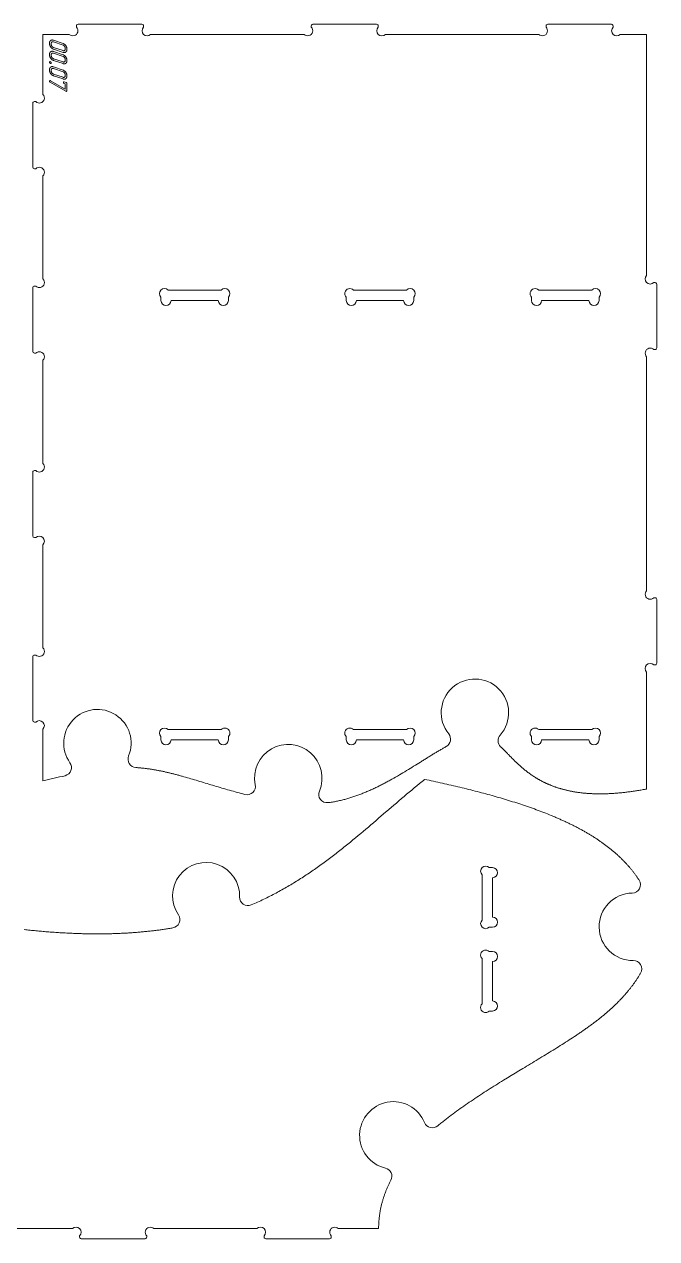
# Model space of a CAD drawing. Header units: millimetres. Extents: x 10 to 1344, y -734 to -10.
# Drawn here: x 387 to 764, y -734 to -10 of the extents above; entities that cross this region are included whole.
import ezdxf

# ---------------------------------------------------------------- set-up
doc = ezdxf.new("R2010")
doc.units = ezdxf.units.MM
doc.layers.add('Cut', color=7, linetype='Continuous', lineweight=0)
doc.layers.add('Mark', color=7, linetype='Continuous', lineweight=0)

msp = doc.modelspace()

# ---------------------------------------------------------------- linework, layer by layer
at = {"layer": 'Cut'}
for points in [[(398.354621, -16.177663), (414.11194, -16.177663, 1), (418.354581, -11.935022), (418.354581, -11.177673, -0.4142135624), (419.354579, -10.177675), (457.354503, -10.177675, -0.4142135624), (458.354501, -11.177673), (458.354501, -11.935022, 1), (462.597142, -16.177663), (554.11166, -16.177663, 1), (558.354301, -11.935022), (558.354301, -11.177673, -0.4142135624), (559.354299, -10.177675), (597.354223, -10.177675, -0.4142135624), (598.354221, -11.177673), (598.354221, -11.935022, 1), (602.596862, -16.177663), (694.11138, -16.177663, 1), (698.354021, -11.935022), (698.354021, -11.177673, -0.4142135624), (699.354019, -10.177675), (737.353943, -10.177675, -0.4142135624), (738.353941, -11.177673), (738.353941, -11.935022, 1), (742.596582, -16.177663), (758.353901, -16.177663), (758.353901, -159.934726, 1), (762.596542, -164.177367), (763.353891, -164.177367, -0.4142135624), (764.353889, -165.177365), (764.353889, -203.177289, -0.4142135624), (763.353891, -204.177287), (762.596542, -204.177287, 1), (758.353901, -208.419928), (758.353901, -347.93435, 1), (762.596542, -352.176991), (763.353891, -352.176991, -0.4142135624), (764.353889, -353.176989), (764.353889, -391.176913, -0.4142135624), (763.353891, -392.176911), (762.596542, -392.176911, 1), (758.353901, -396.419552), (758.353901, -466.176763), (757.666938, -466.305996), (756.983936, -466.432022), (756.304883, -466.55486), (755.629763, -466.674524), (754.958561, -466.791033), (754.291264, -466.904403), (753.627855, -467.01465), (752.968322, -467.121791), (752.312648, -467.225844), (751.660819, -467.326824), (751.012821, -467.42475), (750.368638, -467.519636), (749.728257, -467.611501), (749.091663, -467.700361), (748.45884, -467.786232), (747.829775, -467.869132), (747.204452, -467.949077), (746.582857, -468.026084), (745.964976, -468.100169), (745.350793, -468.171351), (744.740294, -468.239644), (744.133464, -468.305067), (743.530289, -468.367635), (742.930753, -468.427366), (742.334843, -468.484276), (741.742544, -468.538382), (741.15384, -468.589701), (740.568718, -468.63825), (739.987162, -468.684045), (739.409159, -468.727103), (738.834692, -468.767441), (738.263748, -468.805075), (737.696312, -468.840023), (737.132369, -468.872301), (736.571905, -468.901926), (736.014905, -468.928915), (735.461354, -468.953284), (734.911238, -468.97505), (734.364542, -468.994231), (733.821251, -469.010842), (733.28135, -469.0249), (732.744826, -469.036423), (732.211663, -469.045427), (731.681846, -469.051928), (731.155362, -469.055944), (730.632195, -469.057492), (730.11233, -469.056587), (729.595753, -469.053247), (729.08245, -469.047489), (728.572405, -469.039329), (728.065604, -469.028785), (727.562033, -469.015872), (727.061676, -469.000607), (726.564519, -468.983009), (726.070548, -468.963092), (725.579747, -468.940874), (725.092102, -468.916372), (724.607598, -468.889602), (724.126221, -468.860581), (723.647956, -468.829327), (723.172789, -468.795855), (722.700704, -468.760182), (722.231687, -468.722326), (721.765723, -468.682303), (721.302798, -468.640129), (720.842897, -468.595823), (720.386005, -468.549399), (719.932108, -468.500875), (719.481191, -468.450268), (719.033239, -468.397595), (718.588238, -468.342872), (718.146173, -468.286116), (717.70703, -468.227344), (717.270793, -468.166573), (716.837448, -468.103819), (716.40698, -468.039099), (715.979375, -467.97243), (715.554618, -467.903829), (715.132695, -467.833312), (714.71359, -467.760896), (714.297289, -467.686598), (713.883777, -467.610435), (713.473041, -467.532423), (713.065064, -467.45258), (712.659832, -467.370921), (712.257332, -467.287465), (711.857547, -467.202227), (711.460464, -467.115224), (711.066067, -467.026473), (710.674342, -466.935991), (710.285275, -466.843794), (709.898851, -466.7499), (709.515054, -466.654325), (709.133871, -466.557085), (708.755287, -466.458198), (708.379287, -466.357681), (708.005856, -466.25555), (707.634979, -466.151821), (707.266643, -466.046513), (706.900832, -465.93964), (706.537532, -465.831221), (706.176728, -465.721272), (705.818406, -465.609809), (705.46255, -465.49685), (705.109146, -465.382411), (704.75818, -465.266509), (704.409636, -465.149161), (704.063501, -465.030383), (703.719758, -464.910193), (703.378395, -464.788606), (703.039396, -464.66564), (702.702746, -464.541312), (702.36843, -464.415638), (702.036435, -464.288636), (701.706746, -464.160321), (701.379347, -464.03071), (701.054224, -463.899821), (700.731362, -463.76767), (700.410748, -463.634274), (700.092365, -463.49965), (699.7762, -463.363814), (699.462237, -463.226783), (699.150463, -463.088574), (698.840862, -462.949204), (698.53342, -462.808689), (698.228122, -462.667046), (697.924954, -462.524292), (697.6239, -462.380444), (697.324946, -462.235519), (697.028078, -462.089533), (696.73328, -461.942502), (696.440539, -461.794445), (696.149839, -461.645377), (695.861166, -461.495315), (695.574505, -461.344276), (695.289841, -461.192278), (695.007161, -461.039335), (694.726448, -460.885466), (694.447689, -460.730688), (694.170868, -460.575016), (693.895972, -460.418467), (693.622985, -460.261059), (693.351893, -460.102808), (693.082682, -459.943731), (692.815335, -459.783845), (692.54984, -459.623166), (692.024342, -459.299498), (691.506072, -458.97286), (690.994912, -458.643388), (690.490744, -458.311214), (689.993452, -457.976473), (689.502917, -457.6393), (689.019024, -457.299828), (688.541653, -456.958191), (688.070689, -456.614524), (687.606013, -456.26896), (687.147509, -455.921634), (686.695058, -455.57268), (686.248545, -455.222231), (685.80785, -454.870423), (685.372858, -454.517388), (684.943451, -454.163262), (684.519511, -453.808178), (684.100921, -453.45227), (683.687565, -453.095672), (683.279323, -452.738519), (682.87608, -452.380944), (682.477717, -452.023082), (682.084119, -451.665067), (681.695166, -451.307032), (681.310742, -450.949113), (680.93073, -450.591442), (680.555012, -450.234155), (680.183471, -449.877385), (679.81599, -449.521266), (679.452451, -449.165932), (679.092737, -448.811518), (678.736731, -448.458157), (678.384315, -448.105984), (678.035372, -447.755133), (677.689784, -447.405738), (677.347435, -447.057932), (677.008208, -446.711851), (676.671983, -446.367627), (676.338646, -446.025396), (676.008077, -445.685291), (675.680161, -445.347447), (675.354778, -445.011996), (675.031813, -444.679075), (674.711148, -444.348816), (674.392665, -444.021354), (674.076248, -443.696822), (673.761778, -443.375356), (673.449139, -443.057088), (673.138213, -442.742154), (672.828883, -442.430686), (672.521032, -442.12282), (672.214542, -441.81869), (671.909296, -441.518428), (671.605176, -441.222171), (671.302066, -440.930051, -0.4025699103), (671.016139, -434.007426, 2.1550007666), (640.325532, -433.323076, -0.4662695816), (638.85607, -440.840834), (638.407464, -441.090018), (637.956828, -441.342466), (637.504173, -441.598106), (637.049509, -441.856863), (636.592845, -442.118665), (636.134194, -442.383439), (635.673564, -442.651111), (635.210966, -442.921608), (634.746411, -443.194857), (634.279908, -443.470785), (633.811469, -443.749319), (633.341103, -444.030385), (632.868821, -444.313911), (632.394632, -444.599822), (631.918549, -444.888047), (631.440579, -445.178511), (630.960735, -445.471142), (630.479026, -445.765866), (629.995463, -446.06261), (629.510056, -446.361301), (629.022815, -446.661865), (628.533751, -446.964231), (628.042874, -447.268324), (627.550193, -447.57407), (627.055721, -447.881398), (626.559466, -448.190234), (626.06144, -448.500504), (625.561652, -448.812136), (625.060113, -449.125056), (624.556833, -449.439191), (624.051823, -449.754467), (623.545092, -450.070813), (622.526511, -450.706417), (621.501174, -451.345417), (620.469162, -451.987228), (619.430559, -452.631265), (618.385446, -453.276941), (617.333906, -453.923671), (616.276022, -454.57087), (615.211877, -455.217953), (614.141552, -455.864333), (613.065131, -456.509425), (611.982696, -457.152644), (610.89433, -457.793404), (609.800115, -458.431119), (608.700134, -459.065205), (607.594469, -459.695075), (606.483202, -460.320144), (605.366418, -460.939827), (604.805982, -461.247465), (604.244197, -461.553538), (603.681074, -461.85797), (603.116622, -462.160691), (602.550854, -462.461625), (601.983777, -462.760701), (601.415404, -463.057844), (600.845744, -463.352982), (600.274807, -463.646042), (599.702604, -463.93695), (599.129146, -464.225633), (598.554441, -464.512018), (597.978502, -464.796031), (597.401338, -465.0776), (596.822959, -465.356652), (596.243376, -465.633112), (595.6626, -465.906909), (595.080639, -466.177968), (594.497506, -466.446217), (593.913209, -466.711582), (593.32776, -466.973991), (592.741169, -467.233369), (592.153445, -467.489645), (591.5646, -467.742744), (590.974644, -467.992593), (590.383586, -468.239119), (589.791438, -468.48225), (589.198209, -468.721912), (588.603911, -468.958031), (588.008552, -469.190534), (587.412145, -469.419349), (586.814698, -469.644402), (586.216222, -469.86562), (585.616728, -470.08293), (585.016226, -470.296258), (584.414725, -470.505532), (583.812238, -470.710678), (583.208773, -470.911622), (582.604341, -471.108293), (581.998953, -471.300616), (581.392619, -471.488518), (580.785348, -471.671927), (580.177152, -471.850769), (579.568041, -472.02497), (578.958025, -472.194458), (578.347114, -472.35916), (577.735319, -472.519001), (577.12265, -472.67391), (576.509117, -472.823813), (575.894731, -472.968636), (575.279502, -473.108307), (574.66344, -473.242753), (574.046557, -473.371925), (573.428869, -473.495855), (572.810393, -473.614588), (572.191145, -473.728169), (571.571142, -473.836642), (570.9504, -473.940053), (570.328937, -474.038446), (569.706769, -474.131867), (569.083913, -474.220361), (568.460385, -474.303972, -0.5785805207), (563.205751, -467.408461, 1.3531055894), (524.968323, -463.57248, -0.5527447484), (518.82366, -469.398791), (517.665675, -469.099264), (516.510058, -468.795507), (515.356916, -468.487809), (514.206355, -468.176458), (513.058484, -467.861743), (511.913408, -467.543951), (510.771236, -467.223371), (509.632073, -466.900292), (508.496028, -466.575001), (507.363206, -466.247788), (506.233716, -465.918941), (505.107664, -465.588747), (503.985157, -465.257497), (502.866302, -464.925477), (501.751207, -464.592976), (500.639978, -464.260282), (499.532722, -463.927685), (498.429547, -463.595472), (497.330559, -463.263932), (496.235866, -462.933353), (495.145574, -462.604024), (494.059791, -462.276232), (492.978623, -461.950267), (491.902178, -461.626417), (490.830563, -461.304969), (489.763884, -460.986213), (488.702249, -460.670437), (487.645765, -460.357929), (486.594539, -460.048978), (485.548677, -459.743872), (484.508287, -459.442899), (483.473477, -459.146348), (482.444352, -458.854507), (481.42102, -458.567664), (480.91156, -458.426208), (480.403589, -458.286109), (479.897119, -458.147404), (479.392164, -458.010129), (478.888738, -457.87432), (478.386854, -457.740013), (477.886525, -457.607243), (477.387765, -457.476048), (476.890587, -457.346463), (476.395004, -457.218524), (475.90103, -457.092268), (475.408678, -456.967729), (474.917962, -456.844945), (474.428894, -456.723952), (473.94149, -456.604785), (473.45576, -456.48748), (472.97172, -456.372073), (472.489382, -456.258602), (472.008761, -456.147101), (471.529868, -456.037606), (471.052718, -455.930154), (470.577324, -455.824781), (470.103699, -455.721523), (469.631858, -455.620416), (469.161812, -455.521495), (468.693573, -455.424793), (468.227135, -455.330307), (467.762484, -455.238025), (467.299608, -455.147932), (466.838494, -455.060015), (466.379129, -454.974259), (465.921499, -454.890651), (465.465592, -454.809178), (465.011394, -454.729824), (464.558893, -454.652577), (464.108075, -454.577422), (463.658928, -454.504346), (463.211438, -454.433334), (462.765593, -454.364374), (462.321379, -454.29745), (461.878784, -454.23255), (461.437794, -454.16966), (460.998396, -454.108764), (460.560578, -454.049851), (460.124326, -453.992905), (459.689628, -453.937914), (459.25647, -453.884862), (458.824839, -453.833737), (458.394722, -453.784525), (457.966107, -453.737211), (457.53898, -453.691782), (457.113328, -453.648224), (456.689139, -453.606523), (456.266398, -453.566665), (455.845094, -453.528637), (455.425213, -453.492424), (455.006742, -453.458013), (454.589668, -453.42539), (454.173978, -453.394541), (453.759659, -453.365452, -0.512082975), (449.476085, -446.474381, 1.6935996304), (414.502826, -450.46712, -0.5322674037), (411.5765, -458.229033), (409.949966, -458.61422), (408.318697, -459.001127), (406.681318, -459.38829), (405.859906, -459.581511), (405.036452, -459.774248), (404.210782, -459.966318), (403.382725, -460.157537), (402.552108, -460.347725), (401.718761, -460.536696), (400.88251, -460.72427), (400.043185, -460.910262), (399.200612, -461.094491), (398.354621, -461.276772), (398.354621, -430.519483, 1), (394.11198, -426.276842), (393.354631, -426.276842, -0.4142135573), (392.354633, -425.276844), (392.354633, -387.27692, -0.4142135675), (393.354631, -386.276922), (394.11198, -386.276922, 1), (398.354621, -382.034281), (398.354621, -320.519703, 1), (394.11198, -316.277062), (393.354631, -316.277062, -0.4142135573), (392.354633, -315.277064), (392.354633, -277.27714, -0.4142135624), (393.354631, -276.277142), (394.11198, -276.277142, 1), (398.354621, -272.034501), (398.354621, -210.519923, 1), (394.11198, -206.277282), (393.354631, -206.277282, -0.4142135573), (392.354633, -205.277284), (392.354633, -167.27736, -0.4142135675), (393.354631, -166.277362), (394.11198, -166.277362, 1), (398.354621, -162.034721), (398.354621, -100.520143, 1), (394.11198, -96.277502), (393.354631, -96.277502, -0.4142135573), (392.354633, -95.277504), (392.354633, -57.27758, -0.4142135675), (393.354631, -56.277582), (394.11198, -56.277582, 1), (398.354621, -52.034941)], [(472.997121, -168.677358, 1), (468.75448, -172.919999), (468.75448, -174.877345, 1), (474.75448, -174.877345), (502.9544, -174.877345, 1), (508.9544, -174.877345), (508.9544, -172.919999, 1), (504.711759, -168.677358)], [(583.4969, -168.677358, 1), (579.254259, -172.919999), (579.254259, -174.877345, 1), (585.254259, -174.877345), (613.454179, -174.877345, 1), (619.454179, -174.877345), (619.454179, -172.919999, 1), (615.211538, -168.677358)], [(693.996679, -168.677358, 1), (689.754038, -172.919999), (689.754038, -174.877345, 1), (695.754038, -174.877345), (723.953958, -174.877345, 1), (729.953958, -174.877345), (729.953958, -172.919999, 1), (725.711317, -168.677358)], [(472.997121, -430.676834, 1), (468.75448, -434.919475), (468.75448, -436.876821, 1), (474.75448, -436.876821), (502.9544, -436.876821, 1), (508.9544, -436.876821), (508.9544, -434.919475, 1), (504.711759, -430.676834)], [(583.4969, -430.676834, 1), (579.254259, -434.919475), (579.254259, -436.876821, 1), (585.254259, -436.876821), (613.454179, -436.876821, 1), (619.454179, -436.876821), (619.454179, -434.919475, 1), (615.211538, -430.676834)], [(693.996679, -430.676834, 1), (689.754038, -434.919475), (689.754038, -436.876821, 1), (695.754038, -436.876821), (723.953958, -436.876821, 1), (729.953958, -436.876821), (729.953958, -434.919475, 1), (725.711317, -430.676834)], [(660.255701, -544.327925, 1), (664.498342, -548.570566), (666.455689, -548.570566, 1), (666.455689, -542.570566), (666.455689, -519.070637, 1), (666.455689, -513.070637), (664.498342, -513.070637, 1), (660.255701, -517.313278)], [(660.255701, -594.327825, 1), (664.498342, -598.570466), (666.455689, -598.570466, 1), (666.455689, -592.570466), (666.455689, -569.070537, 1), (666.455689, -563.070537), (664.498342, -563.070537, 1), (660.255701, -567.313178)]]:
    msp.add_lwpolyline(points, format="xyb", close=True, dxfattribs=at)
msp.add_lwpolyline([(387.244664, -550.035909), (388.120689, -550.125105), (388.994614, -550.213135), (389.866423, -550.299967), (390.736098, -550.385564), (391.603623, -550.469894), (392.468981, -550.55292), (393.332156, -550.63461), (394.19313, -550.714928), (395.051886, -550.793839), (395.908409, -550.87131), (396.762681, -550.947306), (397.614685, -551.021792), (398.464406, -551.094734), (399.311825, -551.166097), (400.156926, -551.235848), (400.999693, -551.30395), (401.840109, -551.370371), (402.678156, -551.435076), (403.513819, -551.498029), (404.34708, -551.559197), (405.177923, -551.618545), (406.006333, -551.676041), (406.832308, -551.731677), (407.655856, -551.785456), (408.476984, -551.837382), (409.295699, -551.88746), (410.112008, -551.935692), (410.925917, -551.982083), (411.737435, -552.026637), (412.546567, -552.069357), (413.353321, -552.110247), (414.157704, -552.149311), (414.959723, -552.186554), (415.759385, -552.221978), (416.556696, -552.255588), (417.351665, -552.287387), (418.144297, -552.317379), (418.934601, -552.345569), (419.722582, -552.37196), (420.508249, -552.396555), (421.291607, -552.41936), (422.072664, -552.440377), (422.851427, -552.45961), (423.627903, -552.477063), (424.4021, -552.492741), (425.174023, -552.506646), (425.94368, -552.518783), (426.711078, -552.529156), (427.476224, -552.537768), (428.239126, -552.544623), (428.999789, -552.549725), (429.758221, -552.553079), (430.51443, -552.554687), (431.268421, -552.554554), (432.020202, -552.552683), (432.769781, -552.549079), (433.517164, -552.543745), (434.262357, -552.536685), (435.005369, -552.527902), (435.746206, -552.517402), (436.484875, -552.505186), (437.221384, -552.491261), (437.955738, -552.475628), (438.687946, -552.458293), (439.418013, -552.439258), (440.145948, -552.418528), (440.871757, -552.396107), (441.595447, -552.371998), (442.317026, -552.346206), (443.036499, -552.318734), (443.753875, -552.289585), (444.46916, -552.258765), (445.182361, -552.226276), (445.893486, -552.192122), (446.60254, -552.156308), (447.309532, -552.118837), (448.014468, -552.079713), (448.717356, -552.03894), (449.418201, -551.996521), (450.117012, -551.952462), (450.813796, -551.906764), (451.508558, -551.859433), (452.201307, -551.810472), (452.892049, -551.759884), (453.580792, -551.707675), (454.267542, -551.653847), (454.952306, -551.598404), (455.635091, -551.541351), (456.315905, -551.482691), (456.994754, -551.422428), (457.671646, -551.360565), (458.346587, -551.297108), (459.019584, -551.232058), (459.690645, -551.165422), (460.359776, -551.097201), (461.026985, -551.0274), (461.692278, -550.956023), (462.355662, -550.883074), (463.017145, -550.808557), (463.676733, -550.732475), (464.334434, -550.654832), (464.990254, -550.575632), (465.644201, -550.494879), (466.296281, -550.412577), (466.946502, -550.328729), (467.59487, -550.24334), (468.241393, -550.156413), (468.886077, -550.067952), (469.52893, -549.977962), (470.169958, -549.886445), (470.809169, -549.793405), (471.446569, -549.698847), (472.082166, -549.602775), (472.715966, -549.505192), (473.347977, -549.406101), (473.978206, -549.305508), (474.606659, -549.203415), (475.233344, -549.099827), (475.858268, -548.994748, 0.5471947622), (479.149177, -541.242212, -1.3778995819), (515.647301, -530.560084, 0.5493187827), (522.628839, -535.302047), (523.579039, -534.888315), (524.525079, -534.470409), (525.467009, -534.048356), (526.404876, -533.62218), (527.338728, -533.191908), (528.268613, -532.757568), (529.194578, -532.319184), (530.116673, -531.876783), (531.034944, -531.430392), (531.94944, -530.980037), (532.860209, -530.525744), (533.767297, -530.067539), (534.670755, -529.605448), (535.570628, -529.139499), (536.466966, -528.669716), (537.359816, -528.196127), (538.249225, -527.718757), (539.135243, -527.237634), (540.017917, -526.752782), (540.897294, -526.264229), (541.773423, -525.772001), (542.646351, -525.276124), (543.516127, -524.776624), (544.382799, -524.273527), (545.246413, -523.76686), (546.107019, -523.256649), (546.964664, -522.742921), (547.819397, -522.225701), (548.671264, -521.705016), (549.520314, -521.180892), (550.366594, -520.653356), (551.210154, -520.122433), (552.05104, -519.58815), (552.8893, -519.050534), (553.724983, -518.509609), (554.558137, -517.965404), (555.388808, -517.417943), (556.217046, -516.867254), (557.042898, -516.313363), (557.866412, -515.756295), (558.687636, -515.196077), (559.506617, -514.632736), (560.323405, -514.066297), (561.138044, -513.496794), (561.950576, -512.924279), (562.76104, -512.348808), (563.569477, -511.770438), (564.375927, -511.189223), (565.180429, -510.605219), (565.983024, -510.018483), (566.783751, -509.429071), (567.582651, -508.837038), (568.379763, -508.24244), (569.175127, -507.645333), (569.968783, -507.045773), (570.760772, -506.443815), (571.551133, -505.839517), (572.339906, -505.232932), (573.127131, -504.624118), (573.912848, -504.013131), (574.697097, -503.400025), (575.479919, -502.784857), (576.261352, -502.167683), (577.041437, -501.548559), (577.820214, -500.92754), (578.597722, -500.304683), (579.374003, -499.680043), (580.149095, -499.053676), (581.695874, -497.795986), (583.23838, -496.532058), (584.776932, -495.26234), (586.311849, -493.987279), (587.843452, -492.707322), (589.37206, -491.422916), (590.897993, -490.134507), (592.421571, -488.842543), (593.943112, -487.547471), (595.462937, -486.249737), (596.981365, -484.949789), (598.498717, -483.648073), (601.531467, -481.041126), (604.563747, -478.432472), (607.598111, -475.825687), (609.116875, -474.524112), (610.637119, -473.224345), (612.159163, -471.926834), (613.683327, -470.632023), (615.20993, -469.340362), (616.739292, -468.052297), (618.271733, -466.768274), (619.807572, -465.48874), (621.34713, -464.214143), (622.890725, -462.94493), (624.438677, -461.681547), (625.214387, -461.052181), (625.991307, -460.424441), (627.315925, -460.703037), (628.639647, -460.983547), (629.962369, -461.265998), (631.283986, -461.550421), (632.604396, -461.836844), (633.923495, -462.125295), (635.24118, -462.415803), (636.557347, -462.708397), (637.871893, -463.003105), (639.184714, -463.299955), (640.495707, -463.598978), (641.804769, -463.9002), (643.111796, -464.203652), (644.416684, -464.509361), (645.71933, -464.817356), (647.019632, -465.127666), (648.317484, -465.44032), (649.612785, -465.755346), (650.90543, -466.072772), (652.195316, -466.392628), (653.482339, -466.714942), (654.766396, -467.039743), (656.047385, -467.367059), (657.3252, -467.696919), (658.599739, -468.029352), (659.870898, -468.364387), (661.138575, -468.702051), (662.402664, -469.042374), (663.663064, -469.385384), (664.91967, -469.73111), (666.17238, -470.079581), (667.421089, -470.430825), (668.665694, -470.784871), (669.906093, -471.141747), (671.14218, -471.501483), (672.373853, -471.864107), (673.601009, -472.229647), (674.823544, -472.598132), (676.041355, -472.969591), (677.254337, -473.344052), (678.462389, -473.721545), (679.665405, -474.102097), (680.863284, -474.485738), (682.055921, -474.872495), (683.243213, -475.262399), (684.425056, -475.655477), (685.601347, -476.051757), (686.771983, -476.45127), (687.93686, -476.854043), (689.095875, -477.260104), (690.248924, -477.669484), (691.395904, -478.082209), (692.536712, -478.49831), (693.671243, -478.917814), (694.799395, -479.34075), (695.921064, -479.767147), (697.036147, -480.197034), (698.14454, -480.630439), (699.246139, -481.067391), (700.340842, -481.507918), (701.428545, -481.952049), (701.969739, -482.175475), (702.509145, -482.399813), (703.046748, -482.625066), (703.582537, -482.851238), (704.116498, -483.078333), (704.648619, -483.306354), (705.178886, -483.535304), (705.707287, -483.765188), (706.233808, -483.996009), (706.758437, -484.22777), (707.281161, -484.460475), (707.801967, -484.694127), (708.320842, -484.928731), (708.837773, -485.16429), (709.352747, -485.400806), (709.865751, -485.638285), (710.376772, -485.876729), (710.885798, -486.116143), (711.392815, -486.356529), (711.89781, -486.597891), (712.400771, -486.840233), (712.901685, -487.083558), (713.400538, -487.327871), (713.897318, -487.573174), (714.392012, -487.819471), (714.884606, -488.066766), (715.375089, -488.315062), (715.863446, -488.564363), (716.349665, -488.814672), (716.833734, -489.065994), (717.315639, -489.318331), (717.795367, -489.571688), (718.272906, -489.826067), (718.748242, -490.081472), (719.221362, -490.337908), (719.692254, -490.595377), (720.160904, -490.853883), (720.627301, -491.11343), (721.09143, -491.374021), (721.553278, -491.63566), (722.012834, -491.898351), (722.470084, -492.162096), (722.925015, -492.4269), (723.377614, -492.692767), (723.827868, -492.959699), (724.275764, -493.2277), (724.72129, -493.496774), (725.164432, -493.766925), (725.605177, -494.038156), (726.043514, -494.31047), (726.479435, -494.583865), (726.912937, -494.858335), (727.344016, -495.133876), (727.772668, -495.410483), (728.19889, -495.68815), (728.622677, -495.966872), (729.044027, -496.246645), (729.462934, -496.527462), (729.879396, -496.80932), (730.293409, -497.092213), (730.704969, -497.376136), (731.114072, -497.661083), (731.520715, -497.947051), (731.924893, -498.234033), (732.326603, -498.522024), (732.725842, -498.81102), (733.122605, -499.101016), (733.516888, -499.392006), (733.908689, -499.683985), (734.298003, -499.976948), (734.684827, -500.27089), (735.069156, -500.565807), (735.450987, -500.861692), (735.830316, -501.158541), (736.20714, -501.456349), (736.581455, -501.75511), (736.953257, -502.05482), (737.322541, -502.355474), (737.689306, -502.657066), (738.053546, -502.959591), (738.415258, -503.263045), (738.774438, -503.567422), (739.131083, -503.872716), (739.485189, -504.178924), (739.836751, -504.48604), (740.185767, -504.794058), (740.532232, -505.102975), (740.876143, -505.412784), (741.217496, -505.72348), (741.556287, -506.035059), (741.892513, -506.347516), (742.226169, -506.660844), (742.557253, -506.97504), (742.885759, -507.290098), (743.211685, -507.606014), (743.535027, -507.922781), (743.855781, -508.240395), (744.173943, -508.558851), (744.48951, -508.878144), (744.802477, -509.198268), (745.112841, -509.519219), (745.420599, -509.840991), (745.725746, -510.16358), (746.028278, -510.48698), (746.328193, -510.811187), (746.625486, -511.136194), (746.920153, -511.461998), (747.212191, -511.788592), (747.501596, -512.115973), (747.788365, -512.444134), (748.072493, -512.773071), (748.353976, -513.102779), (748.632812, -513.433252), (748.908995, -513.764486), (749.182524, -514.096475), (749.453393, -514.429214), (749.721599, -514.762699), (749.987138, -515.096924), (750.250006, -515.431884), (750.510201, -515.767574), (750.767717, -516.103988), (751.022552, -516.441123), (751.274701, -516.778972), (751.524161, -517.117531), (751.770927, -517.456795), (752.014997, -517.796758), (752.256367, -518.137415), (752.495032, -518.478762), (752.730989, -518.820793), (752.964235, -519.163503), (753.194765, -519.506887), (753.422575, -519.85094), (753.647663, -520.195657), (753.870024, -520.541034, -0.5863961315), (749.748073, -528.233265, 0.9971620588), (750.363894, -568.428305, -0.580987691), (754.760349, -575.921045), (754.550766, -576.282844), (754.338306, -576.644554), (754.122967, -577.006173), (753.904746, -577.367694), (753.683639, -577.729115), (753.459644, -578.090431), (753.232757, -578.451638), (753.002975, -578.812732), (752.770296, -579.173709), (752.534716, -579.534564), (752.296233, -579.895293), (752.054842, -580.255892), (751.810541, -580.616358), (751.563328, -580.976685), (751.313198, -581.33687), (751.060149, -581.696909), (750.804178, -582.056797), (750.545282, -582.41653), (750.283457, -582.776104), (750.018701, -583.135515), (749.75101, -583.494759), (749.480382, -583.853831), (749.206812, -584.212728), (748.9303, -584.571444), (748.65084, -584.929978), (748.368431, -585.288322), (748.083068, -585.646475), (747.79475, -586.004431), (747.503473, -586.362187), (747.209233, -586.719738), (746.912028, -587.07708), (746.611855, -587.434209), (746.308711, -587.791121), (746.002592, -588.147812), (745.693495, -588.504276), (745.381418, -588.860512), (745.066358, -589.216513), (744.748311, -589.572276), (744.427274, -589.927798), (744.103244, -590.283073), (743.776218, -590.638097), (743.446193, -590.992867), (743.113166, -591.347377), (742.777135, -591.701625), (742.438094, -592.055606), (742.096043, -592.409316), (741.750977, -592.76275), (741.402894, -593.115904), (741.051791, -593.468775), (740.697664, -593.821357), (740.34051, -594.173648), (739.980327, -594.525642), (739.617111, -594.877336), (739.250859, -595.228725), (738.881568, -595.579806), (738.509235, -595.930573), (738.133858, -596.281024), (737.755432, -596.631153), (737.373955, -596.980957), (736.989424, -597.330431), (736.601835, -597.679572), (736.211186, -598.028375), (735.817474, -598.376836), (735.420695, -598.72495), (735.020847, -599.072714), (734.617926, -599.420124), (734.21193, -599.767175), (733.802874, -600.113871), (733.390785, -600.460217), (732.975691, -600.806222), (732.55762, -601.151892), (732.136599, -601.497235), (731.712656, -601.842257), (731.285819, -602.186967), (730.856116, -602.53137), (730.423574, -602.875476), (729.988221, -603.21929), (729.550085, -603.562819), (729.109193, -603.906072), (728.665574, -604.249055), (728.219255, -604.591775), (727.770264, -604.93424), (727.318629, -605.276457), (726.864377, -605.618432), (726.407536, -605.960174), (725.948134, -606.301689), (725.486198, -606.642985), (725.021757, -606.984069), (724.554838, -607.324947), (724.085469, -607.665628), (723.613677, -608.006118), (723.139491, -608.346425), (722.662938, -608.686556), (722.184046, -609.026517), (721.702842, -609.366317), (721.219355, -609.705962), (720.733612, -610.045459), (720.24564, -610.384816), (719.755469, -610.724041), (719.263124, -611.063139), (718.768635, -611.402119), (718.272029, -611.740987), (717.773333, -612.079751), (717.272576, -612.418418), (716.769784, -612.756995), (716.264987, -613.095489), (715.249484, -613.772258), (714.226291, -614.448783), (713.195627, -615.125122), (712.157716, -615.801331), (711.112779, -616.477468), (710.061039, -617.153591), (709.002717, -617.829758), (707.938036, -618.506026), (706.867217, -619.182453), (705.790482, -619.859096), (704.708054, -620.536012), (703.620154, -621.21326), (702.527005, -621.890897), (701.428828, -622.568981), (700.325845, -623.247568), (699.218279, -623.926717), (698.106351, -624.606486), (696.990283, -625.286931), (695.870298, -625.968111), (694.746617, -626.650083), (693.619463, -627.332904), (692.489057, -628.016632), (691.355621, -628.701325), (690.219377, -629.38704), (689.080548, -630.073835), (687.939356, -630.761768), (686.796022, -631.450895), (685.650768, -632.141275), (684.503816, -632.832965), (682.205708, -634.220506), (679.903473, -635.613979), (677.598888, -637.013843), (675.293727, -638.42056), (672.989768, -639.834589), (671.838795, -640.544491), (670.688787, -641.256393), (669.539968, -641.970354), (668.392558, -642.686431), (667.246782, -643.404681), (666.102859, -644.125164), (664.961013, -644.847934), (663.821465, -645.573052), (662.684438, -646.300573), (661.550153, -647.030556), (660.418832, -647.763058), (659.290697, -648.498137), (658.165971, -649.23585), (657.044875, -649.976255), (655.927631, -650.719409), (654.814461, -651.465371), (653.705588, -652.214197), (652.601233, -652.965945), (651.501618, -653.720673), (650.406966, -654.478438), (649.317497, -655.239299), (648.233436, -656.003311), (647.155002, -656.770534), (646.082418, -657.541024), (645.015907, -658.31484), (643.95569, -659.092038), (642.90199, -659.872676), (641.855027, -660.656813), (640.815025, -661.444505), (640.297703, -661.839702), (639.782205, -662.23581), (639.268558, -662.632835), (638.756789, -663.030785), (638.246927, -663.429668), (637.739, -663.829489), (637.233034, -664.230257), (636.729059, -664.631979), (636.2271, -665.034661), (635.727187, -665.438312), (635.229348, -665.842937), (634.733609, -666.248545), (634.239998, -666.655143), (633.748544, -667.062738, -0.5072606851), (625.920158, -665.107171, 1.6366632639), (602.608863, -692.238457, -0.4886651713), (605.867316, -699.423471), (605.650966, -699.838989), (605.437524, -700.255565), (605.227005, -700.673202), (605.019426, -701.091904), (604.814803, -701.511676), (604.613152, -701.932521), (604.414488, -702.354444), (604.218828, -702.777449), (604.026187, -703.201539), (603.836582, -703.62672), (603.650028, -704.052995), (603.466542, -704.480369), (603.28614, -704.908845), (603.108837, -705.338428), (602.93465, -705.769121), (602.763594, -706.20093), (602.595685, -706.633858), (602.43094, -707.067909), (602.269374, -707.503087), (602.111004, -707.939397), (601.955845, -708.376843), (601.803914, -708.815429), (601.655225, -709.255159), (601.509796, -709.696036), (601.367642, -710.138066), (601.22878, -710.581253), (601.093225, -711.0256), (600.960993, -711.471112), (600.8321, -711.917793), (600.706562, -712.365647), (600.584395, -712.814677), (600.465616, -713.26489), (600.35024, -713.716287), (600.238282, -714.168875), (600.12976, -714.622656), (600.024689, -715.077634), (599.923085, -715.533815), (599.824964, -715.991202), (599.730342, -716.4498), (599.639234, -716.909612), (599.551658, -717.370642), (599.467629, -717.832895), (599.387162, -718.296375), (599.310275, -718.761086), (599.236982, -719.227033), (599.1673, -719.694218), (599.101245, -720.162647), (599.038833, -720.632324), (598.980079, -721.103252), (598.925, -721.575437), (598.873612, -722.048881), (598.825931, -722.52359), (598.781972, -722.999566), (598.741752, -723.476816), (598.705287, -723.955342), (598.672592, -724.435148), (598.643684, -724.91624), (598.618578, -725.398621), (598.597291, -725.882294), (598.579839, -726.367266), (598.566237, -726.853538), (598.556501, -727.341117), (598.550648, -727.830005), (598.548694, -728.320207), (574.498522, -728.320207, 1), (570.255881, -732.562848), (570.255881, -733.320197, -0.4142135624), (569.255883, -734.320195), (531.255959, -734.320195, -0.4142135624), (530.255961, -733.320197), (530.255961, -732.562848, 1), (526.01332, -728.320207), (464.498742, -728.320207, 1), (460.256101, -732.562848), (460.256101, -733.320197, -0.4142135624), (459.256103, -734.320195), (421.256179, -734.320195, -0.4142135624), (420.256181, -733.320197), (420.256181, -732.562848, 1), (416.01354, -728.320207), (354.498962, -728.320207, 1)], format="xyb", dxfattribs=at)
at = {"layer": 'Mark'}
for points in [[(404.640323, -24.968716), (410.354597, -26.910677), (410.472125, -26.947996), (410.587461, -26.979319), (410.700604, -27.004645), (410.811554, -27.023975), (410.920312, -27.037308), (411.026878, -27.044644), (411.131251, -27.045983), (411.233432, -27.041326), (411.33342, -27.030672), (411.431216, -27.014022), (411.526819, -26.991375), (411.62023, -26.962731), (411.711449, -26.92809), (411.800475, -26.887453), (411.887308, -26.840819), (411.971949, -26.788188), (412.052883, -26.730564), (412.128595, -26.668951), (412.199086, -26.603348), (412.264356, -26.533756), (412.324403, -26.460174), (412.37923, -26.382603), (412.428834, -26.301042), (412.473217, -26.215491), (412.512379, -26.125951), (412.546319, -26.032422), (412.575038, -25.934903), (412.598535, -25.833395), (412.61681, -25.727897), (412.629864, -25.618409), (412.637696, -25.504932), (412.640307, -25.387466), (412.640307, -24.673181), (412.63769, -24.555123), (412.62984, -24.437444), (412.616757, -24.320144), (412.59844, -24.203222), (412.574891, -24.086679), (412.546107, -23.970516), (412.512091, -23.854731), (412.472841, -23.739324), (412.428358, -23.624297), (412.378641, -23.509649), (412.323691, -23.395379), (412.263508, -23.281488), (412.198092, -23.167977), (412.127442, -23.054844), (412.051559, -22.942089), (411.970442, -22.829714), (411.885631, -22.719778), (411.798662, -22.614341), (411.709536, -22.513405), (411.618253, -22.416967), (411.524812, -22.32503), (411.429215, -22.237591), (411.33146, -22.154653), (411.231549, -22.076214), (411.12948, -22.002275), (411.025254, -21.932835), (410.918871, -21.867895), (410.81033, -21.807454), (410.699633, -21.751513), (410.586778, -21.700072), (410.471766, -21.65313), (410.354597, -21.610687), (404.640323, -19.668727), (404.522888, -19.631434), (404.407637, -19.600107), (404.294568, -19.574746), (404.183683, -19.555352), (404.074982, -19.541924), (403.968463, -19.534461), (403.864128, -19.532965), (403.761977, -19.537435), (403.662008, -19.547872), (403.564223, -19.564274), (403.468621, -19.586643), (403.375203, -19.614978), (403.283968, -19.649279), (403.194916, -19.689546), (403.108047, -19.73578), (403.023362, -19.787979), (402.942381, -19.845141), (402.866624, -19.906262), (402.796092, -19.971342), (402.730784, -20.040382), (402.670702, -20.11338), (402.615843, -20.190337), (402.56621, -20.271253), (402.5218, -20.356128), (402.482616, -20.444962), (402.448656, -20.537755), (402.419921, -20.634507), (402.39641, -20.735218), (402.378124, -20.839888), (402.365062, -20.948518), (402.357226, -21.061106), (402.354613, -21.177653), (402.354613, -21.891937), (402.35722, -22.011442), (402.365039, -22.130478), (402.378071, -22.249045), (402.396316, -22.367142), (402.419774, -22.484769), (402.448444, -22.601927), (402.482328, -22.718615), (402.521424, -22.834834), (402.565733, -22.950583), (402.615255, -23.065863), (402.669989, -23.180673), (402.729937, -23.295014), (402.795097, -23.408885), (402.86547, -23.522286), (402.941056, -23.635218), (403.021855, -23.747681), (403.10637, -23.857664), (403.193103, -23.963158), (403.282055, -24.064163), (403.373225, -24.160679), (403.466614, -24.252706), (403.562222, -24.340243), (403.660048, -24.423291), (403.760093, -24.501851), (403.862357, -24.575921), (403.966839, -24.645502), (404.07354, -24.710594), (404.182459, -24.771197), (404.293597, -24.82731), (404.406954, -24.878935), (404.522529, -24.92607)], [(404.640323, -23.961576), (410.354597, -25.903536), (410.420256, -25.924362), (410.484725, -25.941807), (410.548005, -25.95587), (410.610097, -25.966552), (410.671, -25.973853), (410.730713, -25.977772), (410.789238, -25.97831), (410.846575, -25.975467), (410.902722, -25.969242), (410.95768, -25.959636), (411.01145, -25.946649), (411.06403, -25.93028), (411.115422, -25.91053), (411.165625, -25.887398), (411.214639, -25.860886), (411.262464, -25.830992), (411.308218, -25.798321), (411.351021, -25.763478), (411.390872, -25.726463), (411.427771, -25.687277), (411.461718, -25.645918), (411.492713, -25.602387), (411.520756, -25.556685), (411.545848, -25.50881), (411.567987, -25.458764), (411.587175, -25.406545), (411.60341, -25.352155), (411.616694, -25.295592), (411.627025, -25.236858), (411.634405, -25.175951), (411.638833, -25.112873), (411.640309, -25.047623), (411.640309, -24.333338), (411.638828, -24.268334), (411.634386, -24.203428), (411.626982, -24.138619), (411.616617, -24.073908), (411.60329, -24.009295), (411.587002, -23.944779), (411.567752, -23.880361), (411.545541, -23.81604), (411.520368, -23.751817), (411.492234, -23.687692), (411.461138, -23.623665), (411.42708, -23.559735), (411.390062, -23.495903), (411.350081, -23.432168), (411.307139, -23.368531), (411.261236, -23.304992), (411.213272, -23.242786), (411.164147, -23.183147), (411.113863, -23.126076), (411.062419, -23.071573), (411.009814, -23.019638), (410.956049, -22.970271), (410.901124, -22.923471), (410.84504, -22.87924), (410.787795, -22.837576), (410.729389, -22.79848), (410.669824, -22.761952), (410.609099, -22.727991), (410.547214, -22.696599), (410.484168, -22.667774), (410.419963, -22.641517), (410.354597, -22.617828), (404.640323, -20.675868), (404.574691, -20.655043), (404.510246, -20.637574), (404.446987, -20.62346), (404.384914, -20.612702), (404.324027, -20.605299), (404.264327, -20.601253), (404.205813, -20.600561), (404.148485, -20.603226), (404.092344, -20.609246), (404.037388, -20.618621), (403.983619, -20.631353), (403.931037, -20.64744), (403.87964, -20.666882), (403.82943, -20.68968), (403.780406, -20.715834), (403.732568, -20.745343), (403.6868, -20.777597), (403.643984, -20.811986), (403.604122, -20.848508), (403.567212, -20.887164), (403.533255, -20.927955), (403.502251, -20.970879), (403.474199, -21.015937), (403.4491, -21.06313), (403.426955, -21.112456), (403.407761, -21.163917), (403.391521, -21.217512), (403.378234, -21.27324), (403.367899, -21.331103), (403.360517, -21.3911), (403.356088, -21.453231), (403.354611, -21.517496), (403.354611, -22.23178), (403.356083, -22.298298), (403.360498, -22.364621), (403.367856, -22.430749), (403.378157, -22.496682), (403.391401, -22.562421), (403.407589, -22.627964), (403.42672, -22.693313), (403.448794, -22.758467), (403.473811, -22.823426), (403.501771, -22.88819), (403.532675, -22.952759), (403.566521, -23.017133), (403.603311, -23.081313), (403.643045, -23.145297), (403.685721, -23.209087), (403.73134, -23.272682), (403.779039, -23.334902), (403.827953, -23.394566), (403.878081, -23.451676), (403.929425, -23.50623), (403.981984, -23.558229), (404.035758, -23.607673), (404.090747, -23.654561), (404.146951, -23.698895), (404.204369, -23.740673), (404.263003, -23.779896), (404.322852, -23.816564), (404.383916, -23.850677), (404.446196, -23.882234), (404.50969, -23.911237), (404.574399, -23.937684)], [(404.640323, -31.690132), (410.354597, -33.632092), (410.472125, -33.669412), (410.587461, -33.700734), (410.700604, -33.726061), (410.811554, -33.74539), (410.920312, -33.758723), (411.026878, -33.766059), (411.131251, -33.767399), (411.233432, -33.762741), (411.33342, -33.752088), (411.431216, -33.735437), (411.526819, -33.71279), (411.62023, -33.684146), (411.711449, -33.649505), (411.800475, -33.608868), (411.887308, -33.562234), (411.971949, -33.509603), (412.052883, -33.45198), (412.128595, -33.390366), (412.199086, -33.324763), (412.264356, -33.255171), (412.324403, -33.181589), (412.37923, -33.104018), (412.428834, -33.022457), (412.473217, -32.936906), (412.512379, -32.847367), (412.546319, -32.753837), (412.575038, -32.656318), (412.598535, -32.55481), (412.61681, -32.449312), (412.629864, -32.339824), (412.637696, -32.226347), (412.640307, -32.108881), (412.640307, -31.394596), (412.63769, -31.276538), (412.62984, -31.158859), (412.616757, -31.041559), (412.59844, -30.924637), (412.574891, -30.808094), (412.546107, -30.691931), (412.512091, -30.576146), (412.472841, -30.46074), (412.428358, -30.345712), (412.378641, -30.231064), (412.323691, -30.116794), (412.263508, -30.002904), (412.198092, -29.889392), (412.127442, -29.776259), (412.051559, -29.663504), (411.970442, -29.551129), (411.885631, -29.441193), (411.798662, -29.335757), (411.709536, -29.23482), (411.618253, -29.138382), (411.524812, -29.046445), (411.429215, -28.959007), (411.33146, -28.876068), (411.231549, -28.797629), (411.12948, -28.72369), (411.025254, -28.65425), (410.918871, -28.58931), (410.81033, -28.528869), (410.699633, -28.472928), (410.586778, -28.421487), (410.471766, -28.374545), (410.354597, -28.332103), (404.640323, -26.390142), (404.522888, -26.352849), (404.407637, -26.321522), (404.294568, -26.296162), (404.183683, -26.276767), (404.074982, -26.263339), (403.968463, -26.255876), (403.864128, -26.25438), (403.761977, -26.258851), (403.662008, -26.269287), (403.564223, -26.285689), (403.468621, -26.308058), (403.375203, -26.336393), (403.283968, -26.370694), (403.194916, -26.410961), (403.108047, -26.457195), (403.023362, -26.509394), (402.942381, -26.566556), (402.866624, -26.627677), (402.796092, -26.692758), (402.730784, -26.761797), (402.670702, -26.834795), (402.615843, -26.911752), (402.56621, -26.992668), (402.5218, -27.077543), (402.482616, -27.166377), (402.448656, -27.25917), (402.419921, -27.355922), (402.39641, -27.456634), (402.378124, -27.561304), (402.365062, -27.669933), (402.357226, -27.782521), (402.354613, -27.899068), (402.354613, -28.613352), (402.35722, -28.732858), (402.365039, -28.851894), (402.378071, -28.97046), (402.396316, -29.088557), (402.419774, -29.206184), (402.448444, -29.323342), (402.482328, -29.44003), (402.521424, -29.556249), (402.565733, -29.671998), (402.615255, -29.787278), (402.669989, -29.902088), (402.729937, -30.016429), (402.795097, -30.1303), (402.86547, -30.243702), (402.941056, -30.356634), (403.021855, -30.469096), (403.10637, -30.579079), (403.193103, -30.684573), (403.282055, -30.785578), (403.373225, -30.882094), (403.466614, -30.974121), (403.562222, -31.061658), (403.660048, -31.144707), (403.760093, -31.223266), (403.862357, -31.297336), (403.966839, -31.366917), (404.07354, -31.432009), (404.182459, -31.492612), (404.293597, -31.548725), (404.406954, -31.60035), (404.522529, -31.647485)], [(404.640323, -30.682991), (410.354597, -32.624951), (410.420256, -32.645777), (410.484725, -32.663222), (410.548005, -32.677285), (410.610097, -32.687967), (410.671, -32.695268), (410.730713, -32.699187), (410.789238, -32.699725), (410.846575, -32.696882), (410.902722, -32.690657), (410.95768, -32.681051), (411.01145, -32.668064), (411.06403, -32.651695), (411.115422, -32.631945), (411.165625, -32.608813), (411.214639, -32.582301), (411.262464, -32.552407), (411.308218, -32.519736), (411.351021, -32.484893), (411.390872, -32.447878), (411.427771, -32.408692), (411.461718, -32.367333), (411.492713, -32.323803), (411.520756, -32.2781), (411.545848, -32.230225), (411.567987, -32.180179), (411.587175, -32.12796), (411.60341, -32.07357), (411.616694, -32.017007), (411.627025, -31.958273), (411.634405, -31.897366), (411.638833, -31.834288), (411.640309, -31.769038), (411.640309, -31.054753), (411.638828, -30.989749), (411.634386, -30.924843), (411.626982, -30.860034), (411.616617, -30.795323), (411.60329, -30.73071), (411.587002, -30.666194), (411.567752, -30.601776), (411.545541, -30.537455), (411.520368, -30.473233), (411.492234, -30.409107), (411.461138, -30.34508), (411.42708, -30.28115), (411.390062, -30.217318), (411.350081, -30.153583), (411.307139, -30.089946), (411.261236, -30.026407), (411.213272, -29.964201), (411.164147, -29.904562), (411.113863, -29.847491), (411.062419, -29.792988), (411.009814, -29.741053), (410.956049, -29.691686), (410.901124, -29.644886), (410.84504, -29.600655), (410.787795, -29.558991), (410.729389, -29.519895), (410.669824, -29.483367), (410.609099, -29.449406), (410.547214, -29.418014), (410.484168, -29.389189), (410.419963, -29.362932), (410.354597, -29.339243), (404.640323, -27.397283), (404.574691, -27.376458), (404.510246, -27.358989), (404.446987, -27.344875), (404.384914, -27.334117), (404.324027, -27.326715), (404.264327, -27.322668), (404.205813, -27.321976), (404.148485, -27.324641), (404.092344, -27.330661), (404.037388, -27.340037), (403.983619, -27.352768), (403.931037, -27.368855), (403.87964, -27.388297), (403.82943, -27.411095), (403.780406, -27.437249), (403.732568, -27.466758), (403.6868, -27.499013), (403.643984, -27.533401), (403.604122, -27.569923), (403.567212, -27.608579), (403.533255, -27.64937), (403.502251, -27.692294), (403.474199, -27.737352), (403.4491, -27.784545), (403.426955, -27.833872), (403.407761, -27.885332), (403.391521, -27.938927), (403.378234, -27.994656), (403.367899, -28.052518), (403.360517, -28.112515), (403.356088, -28.174646), (403.354611, -28.238911), (403.354611, -28.953195), (403.356083, -29.019713), (403.360498, -29.086036), (403.367856, -29.152164), (403.378157, -29.218097), (403.391401, -29.283836), (403.407589, -29.349379), (403.42672, -29.414728), (403.448794, -29.479882), (403.473811, -29.544841), (403.501771, -29.609605), (403.532675, -29.674174), (403.566521, -29.738548), (403.603311, -29.802728), (403.643045, -29.866712), (403.685721, -29.930502), (403.73134, -29.994097), (403.779039, -30.056317), (403.827953, -30.115981), (403.878081, -30.173091), (403.929425, -30.227645), (403.981984, -30.279644), (404.035758, -30.329088), (404.090747, -30.375976), (404.146951, -30.42031), (404.204369, -30.462088), (404.263003, -30.501311), (404.322852, -30.537979), (404.383916, -30.572092), (404.446196, -30.603649), (404.50969, -30.632652), (404.574399, -30.659099)], [(403.354611, -33.174615), (403.352658, -33.113405), (403.346799, -33.054774), (403.337033, -32.998722), (403.323361, -32.945249), (403.305783, -32.894355), (403.284299, -32.846041), (403.258908, -32.800306), (403.229612, -32.75715), (403.196408, -32.716573), (403.159299, -32.678575), (403.118284, -32.643156), (403.073362, -32.610317), (403.024534, -32.580056), (402.9718, -32.552375), (402.915159, -32.527273), (402.854612, -32.504751), (402.794066, -32.48612), (402.737425, -32.472725), (402.684691, -32.464563), (402.635863, -32.461635), (402.590941, -32.463942), (402.549925, -32.471483), (402.512816, -32.484258), (402.479613, -32.502267), (402.450316, -32.525511), (402.424926, -32.553988), (402.403441, -32.5877), (402.385863, -32.626646), (402.372191, -32.670826), (402.362426, -32.720241), (402.356566, -32.774889), (402.354613, -32.834772), (402.356566, -32.896848), (402.362426, -32.956289), (402.372191, -33.013097), (402.385863, -33.06727), (402.403441, -33.11881), (402.424926, -33.167715), (402.450316, -33.213986), (402.479613, -33.257623), (402.512816, -33.298626), (402.549925, -33.336995), (402.590941, -33.372729), (402.635863, -33.40583), (402.684691, -33.436296), (402.737425, -33.464129), (402.794066, -33.489327), (402.854612, -33.511891), (402.915159, -33.53048), (402.9718, -33.543779), (403.024534, -33.55179), (403.073362, -33.554511), (403.118284, -33.551943), (403.159299, -33.544086), (403.196408, -33.53094), (403.229612, -33.512505), (403.258908, -33.488781), (403.284299, -33.459767), (403.305783, -33.425465), (403.323361, -33.385873), (403.337033, -33.340992), (403.346799, -33.290822), (403.352658, -33.235363)], [(404.640323, -40.847256), (410.354597, -42.789217), (410.472125, -42.826536), (410.587461, -42.857859), (410.700604, -42.883185), (410.811554, -42.902515), (410.920312, -42.915848), (411.026878, -42.923184), (411.131251, -42.924523), (411.233432, -42.919866), (411.33342, -42.909212), (411.431216, -42.892562), (411.526819, -42.869914), (411.62023, -42.84127), (411.711449, -42.80663), (411.800475, -42.765993), (411.887308, -42.719359), (411.971949, -42.666728), (412.052883, -42.609104), (412.128595, -42.547491), (412.199086, -42.481888), (412.264356, -42.412296), (412.324403, -42.338714), (412.37923, -42.261142), (412.428834, -42.179581), (412.473217, -42.094031), (412.512379, -42.004491), (412.546319, -41.910962), (412.575038, -41.813443), (412.598535, -41.711934), (412.61681, -41.606436), (412.629864, -41.496949), (412.637696, -41.383472), (412.640307, -41.266005), (412.640307, -40.551721), (412.63769, -40.433663), (412.62984, -40.315984), (412.616757, -40.198683), (412.59844, -40.081762), (412.574891, -39.965219), (412.546107, -39.849055), (412.512091, -39.73327), (412.472841, -39.617864), (412.428358, -39.502837), (412.378641, -39.388188), (412.323691, -39.273919), (412.263508, -39.160028), (412.198092, -39.046516), (412.127442, -38.933383), (412.051559, -38.820629), (411.970442, -38.708254), (411.885631, -38.598318), (411.798662, -38.492881), (411.709536, -38.391944), (411.618253, -38.295507), (411.524812, -38.203569), (411.429215, -38.116131), (411.33146, -38.033193), (411.231549, -37.954754), (411.12948, -37.880814), (411.025254, -37.811374), (410.918871, -37.746434), (410.81033, -37.685994), (410.699633, -37.630053), (410.586778, -37.578611), (410.471766, -37.531669), (410.354597, -37.489227), (404.640323, -35.547267), (404.522888, -35.509974), (404.407637, -35.478647), (404.294568, -35.453286), (404.183683, -35.433892), (404.074982, -35.420463), (403.968463, -35.413001), (403.864128, -35.411505), (403.761977, -35.415975), (403.662008, -35.426411), (403.564223, -35.442814), (403.468621, -35.465183), (403.375203, -35.493518), (403.283968, -35.527819), (403.194916, -35.568086), (403.108047, -35.614319), (403.023362, -35.666519), (402.942381, -35.723681), (402.866624, -35.784802), (402.796092, -35.849882), (402.730784, -35.918921), (402.670702, -35.991919), (402.615843, -36.068877), (402.56621, -36.149793), (402.5218, -36.234668), (402.482616, -36.323502), (402.448656, -36.416295), (402.419921, -36.513047), (402.39641, -36.613758), (402.378124, -36.718428), (402.365062, -36.827057), (402.357226, -36.939645), (402.354613, -37.056192), (402.354613, -37.770477), (402.35722, -37.889982), (402.365039, -38.009018), (402.378071, -38.127585), (402.396316, -38.245681), (402.419774, -38.363309), (402.448444, -38.480467), (402.482328, -38.597155), (402.521424, -38.713374), (402.565733, -38.829123), (402.615255, -38.944403), (402.669989, -39.059213), (402.729937, -39.173553), (402.795097, -39.287425), (402.86547, -39.400826), (402.941056, -39.513758), (403.021855, -39.626221), (403.10637, -39.736204), (403.193103, -39.841698), (403.282055, -39.942703), (403.373225, -40.039219), (403.466614, -40.131245), (403.562222, -40.218783), (403.660048, -40.301831), (403.760093, -40.38039), (403.862357, -40.454461), (403.966839, -40.524042), (404.07354, -40.589134), (404.182459, -40.649736), (404.293597, -40.70585), (404.406954, -40.757474), (404.522529, -40.80461)], [(404.640323, -39.840115), (410.354597, -41.782076), (410.420256, -41.802902), (410.484725, -41.820346), (410.548005, -41.83441), (410.610097, -41.845092), (410.671, -41.852392), (410.730713, -41.856312), (410.789238, -41.85685), (410.846575, -41.854006), (410.902722, -41.847782), (410.95768, -41.838176), (411.01145, -41.825188), (411.06403, -41.80882), (411.115422, -41.789069), (411.165625, -41.765938), (411.214639, -41.739425), (411.262464, -41.709531), (411.308218, -41.67686), (411.351021, -41.642018), (411.390872, -41.605003), (411.427771, -41.565816), (411.461718, -41.524458), (411.492713, -41.480927), (411.520756, -41.435225), (411.545848, -41.38735), (411.567987, -41.337303), (411.587175, -41.285085), (411.60341, -41.230694), (411.616694, -41.174132), (411.627025, -41.115397), (411.634405, -41.054491), (411.638833, -40.991413), (411.640309, -40.926162), (411.640309, -40.211878), (411.638828, -40.146874), (411.634386, -40.081967), (411.626982, -40.017159), (411.616617, -39.952448), (411.60329, -39.887834), (411.587002, -39.823318), (411.567752, -39.7589), (411.545541, -39.69458), (411.520368, -39.630357), (411.492234, -39.566232), (411.461138, -39.502204), (411.42708, -39.438275), (411.390062, -39.374442), (411.350081, -39.310708), (411.307139, -39.247071), (411.261236, -39.183532), (411.213272, -39.121325), (411.164147, -39.061687), (411.113863, -39.004616), (411.062419, -38.950113), (411.009814, -38.898178), (410.956049, -38.84881), (410.901124, -38.802011), (410.84504, -38.757779), (410.787795, -38.716115), (410.729389, -38.677019), (410.669824, -38.640491), (410.609099, -38.606531), (410.547214, -38.575138), (410.484168, -38.546314), (410.419963, -38.520057), (410.354597, -38.496368), (404.640323, -36.554408), (404.574691, -36.533583), (404.510246, -36.516113), (404.446987, -36.502), (404.384914, -36.491242), (404.324027, -36.483839), (404.264327, -36.479792), (404.205813, -36.479101), (404.148485, -36.481765), (404.092344, -36.487785), (404.037388, -36.497161), (403.983619, -36.509892), (403.931037, -36.525979), (403.87964, -36.545422), (403.82943, -36.56822), (403.780406, -36.594374), (403.732568, -36.623883), (403.6868, -36.656137), (403.643984, -36.690525), (403.604122, -36.727048), (403.567212, -36.765704), (403.533255, -36.806494), (403.502251, -36.849419), (403.474199, -36.894477), (403.4491, -36.94167), (403.426955, -36.990996), (403.407761, -37.042457), (403.391521, -37.096051), (403.378234, -37.15178), (403.367899, -37.209643), (403.360517, -37.26964), (403.356088, -37.33177), (403.354611, -37.396035), (403.354611, -38.11032), (403.356083, -38.176838), (403.360498, -38.243161), (403.367856, -38.309289), (403.378157, -38.375222), (403.391401, -38.44096), (403.407589, -38.506504), (403.42672, -38.571853), (403.448794, -38.637006), (403.473811, -38.701965), (403.501771, -38.766729), (403.532675, -38.831299), (403.566521, -38.895673), (403.603311, -38.959852), (403.643045, -39.023837), (403.685721, -39.087627), (403.73134, -39.151222), (403.779039, -39.213441), (403.827953, -39.273106), (403.878081, -39.330215), (403.929425, -39.38477), (403.981984, -39.436769), (404.035758, -39.486212), (404.090747, -39.533101), (404.146951, -39.577434), (404.204369, -39.619213), (404.263003, -39.658436), (404.322852, -39.695104), (404.383916, -39.729216), (404.446196, -39.760774), (404.50969, -39.789776), (404.574399, -39.816223)], [(412.140308, -44.817561), (411.068882, -44.453387), (411.0092, -44.435055), (410.953368, -44.421937), (410.901387, -44.414034), (410.853257, -44.411346), (410.808977, -44.413874), (410.768547, -44.421616), (410.731968, -44.434573), (410.699239, -44.452745), (410.670361, -44.476133), (410.645333, -44.504735), (410.624156, -44.538552), (410.606829, -44.577585), (410.593352, -44.621832), (410.583726, -44.671295), (410.577951, -44.725972), (410.576025, -44.785864), (410.577951, -44.84793), (410.583726, -44.907343), (410.593352, -44.964103), (410.606829, -45.018209), (410.624156, -45.069662), (410.645333, -45.118462), (410.670361, -45.164608), (410.699239, -45.208101), (410.731968, -45.248941), (410.768547, -45.287128), (410.808977, -45.322661), (410.853257, -45.355541), (410.901387, -45.385768), (410.953368, -45.413341), (411.0092, -45.438261), (411.068882, -45.460528), (411.640309, -45.654724), (411.640309, -48.847575), (402.958295, -43.847808), (402.931126, -43.831974), (402.902408, -43.817507), (402.872142, -43.804407), (402.840327, -43.792674), (402.78151, -43.774695), (402.726488, -43.762023), (402.67526, -43.754658), (402.627827, -43.752601), (402.584189, -43.755851), (402.544345, -43.764408), (402.508296, -43.778273), (402.476042, -43.797446), (402.447582, -43.821925), (402.422917, -43.851713), (402.402046, -43.886807), (402.38497, -43.92721), (402.371689, -43.972919), (402.362203, -44.023936), (402.356511, -44.080261), (402.354613, -44.141892), (402.356129, -44.191032), (402.360675, -44.238786), (402.368252, -44.285155), (402.37886, -44.330138), (402.392499, -44.373736), (402.409168, -44.415948), (402.428869, -44.456775), (402.4516, -44.496216), (402.477362, -44.534272), (402.506155, -44.570943), (402.537978, -44.606227), (402.572833, -44.640127), (402.610718, -44.67264), (402.651634, -44.703769), (402.695581, -44.733512), (402.742559, -44.761869), (411.990643, -50.047796), (412.040385, -50.076074), (412.085481, -50.099526), (412.125932, -50.11815), (412.161737, -50.131947), (412.219688, -50.14963), (412.273901, -50.162024), (412.324376, -50.16913), (412.371111, -50.170947), (412.414108, -50.167476), (412.453365, -50.158717), (412.488884, -50.14467), (412.520664, -50.125335), (412.548706, -50.100711), (412.573008, -50.070799), (412.593572, -50.035599), (412.610396, -49.99511), (412.623482, -49.949334), (412.632829, -49.898269), (412.638438, -49.841915), (412.640307, -49.780274), (412.640307, -45.487425), (412.638354, -45.426215), (412.632495, -45.367584), (412.622729, -45.311532), (412.609057, -45.258059), (412.591479, -45.207165), (412.569995, -45.158851), (412.544604, -45.113116), (412.515307, -45.06996), (412.482104, -45.029383), (412.444995, -44.991385), (412.403979, -44.955966), (412.359058, -44.923127), (412.31023, -44.892866), (412.257495, -44.865185), (412.200855, -44.840083)]]:
    msp.add_lwpolyline(points, close=True, dxfattribs=at)

doc.saveas('drawing.dxf')
